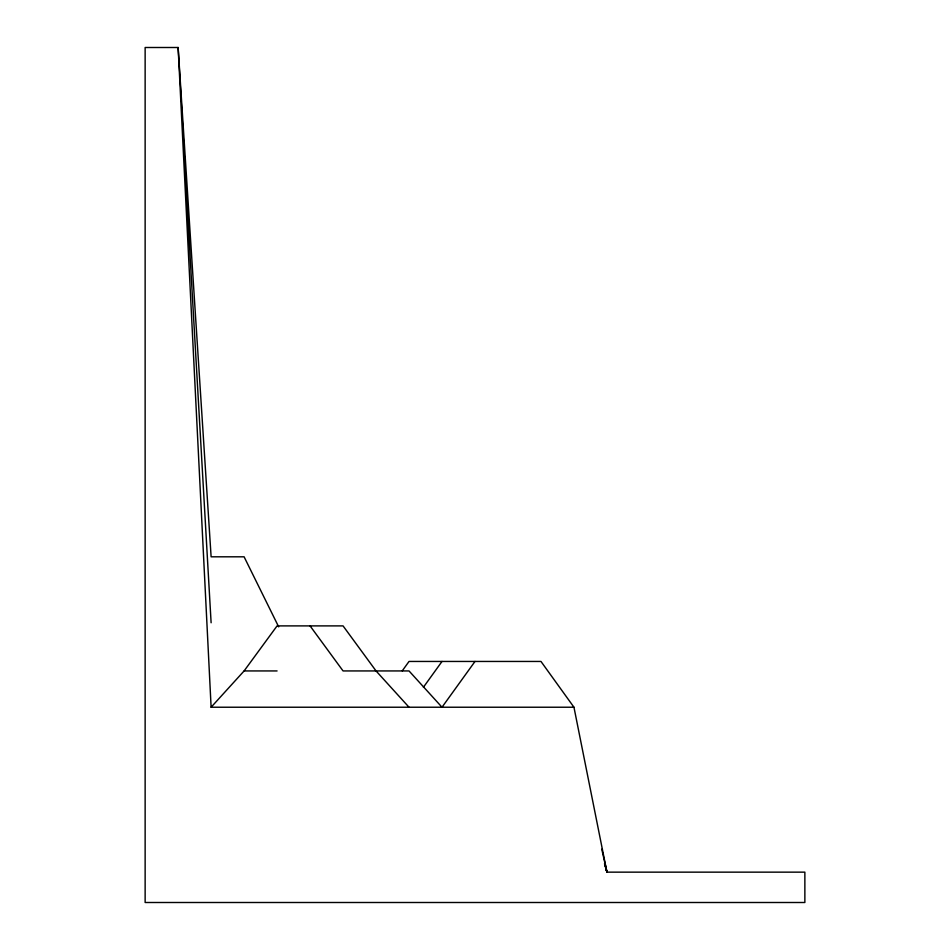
<?xml version="1.0" encoding="UTF-8"?>
<svg xmlns="http://www.w3.org/2000/svg" width="950" height="950" viewBox="0 0 950 950"><rect width="100%" height="100%" fill="white"/><g stroke="black" fill="none" stroke-linecap="round" stroke-linejoin="round"><path stroke-width="1.43" d="M402.266 670.831L409.022 661.449L540.977 661.449L573.954 707.227L606.943 872.148L804.864 872.148L804.864 902.5L145.136 902.5L145.136 47.5L178.125 47.5L211.114 556.807L244.102 556.807L278.683 626.869M423.403 687.266L442.011 661.449M475 661.449L442.011 707.227L409.022 670.938L343.057 670.938L310.068 625.896M573.954 707.227L211.114 707.227L244.102 670.938L277.079 625.896L343.057 625.896L376.046 670.938L409.022 707.227M244.102 670.938L277.079 670.938M604.497 863.645L606.943 872.148L601.766 849.181M211.114 622.773L178.125 47.5L211.114 707.227M606.943 872.148L604.817 863.597L606.943 872.148"/></g></svg>
